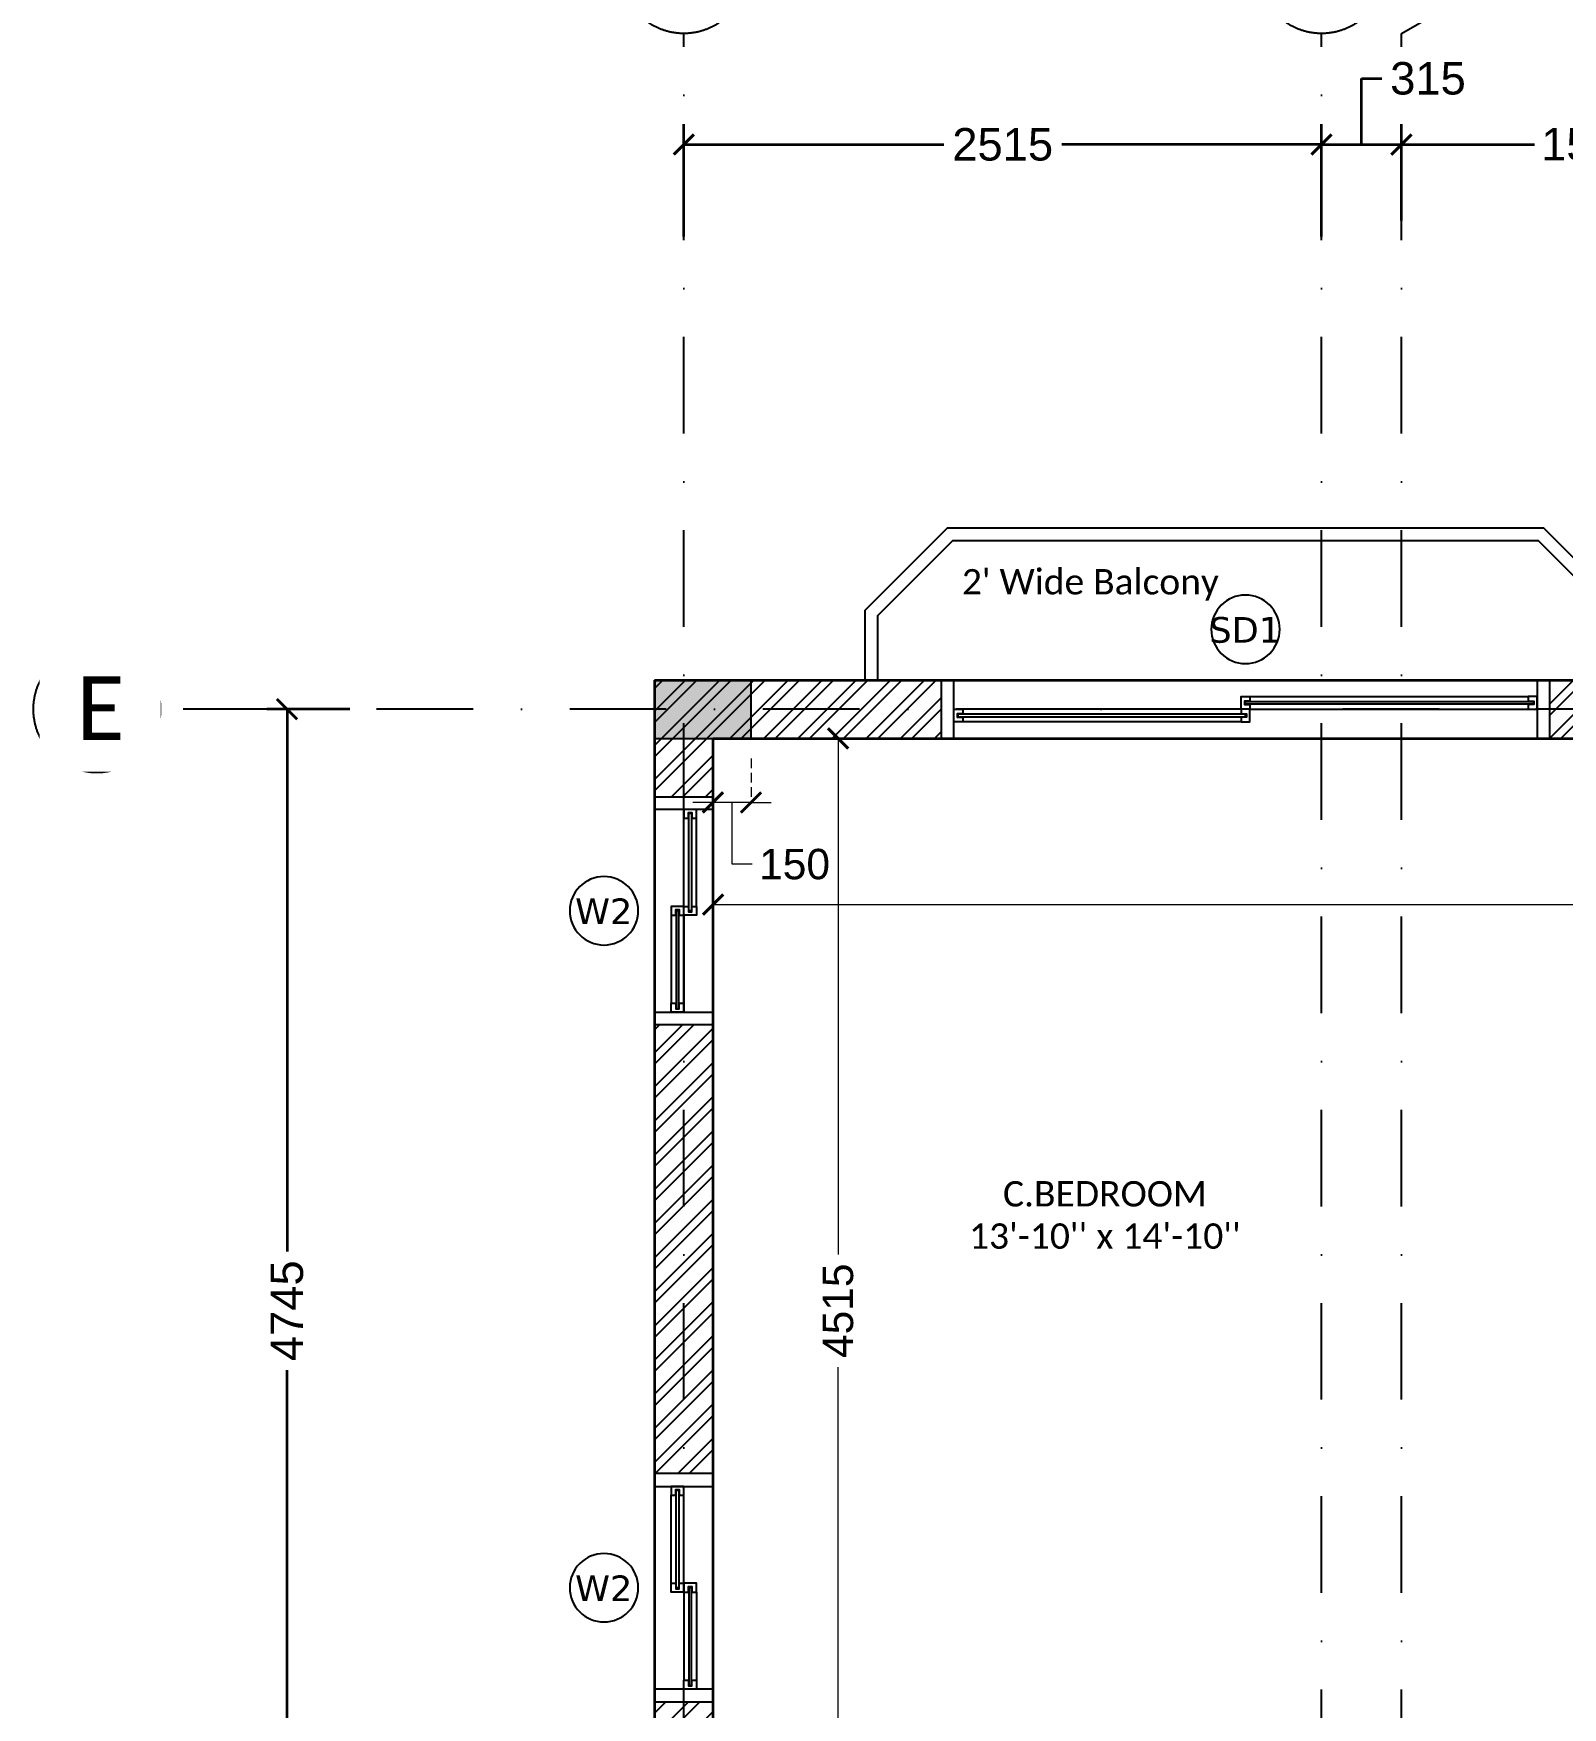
# Model space of a CAD drawing. Header units: millimetres. Extents: x -10000 to 124200, y -12045 to 23620.
# Drawn here: x 98200 to 104230, y 9568 to 16170 of the extents above; entities that cross this region are included whole.
import ezdxf
from ezdxf.enums import TextEntityAlignment as Align

# ---------------------------------------------------------------- set-up
doc = ezdxf.new("R2010")
doc.units = ezdxf.units.MM
doc.header["$LTSCALE"] = 150
doc.set_wipeout_variables(frame=1)
for name, pattern in [('1625E_Grid$0$DASHDOTX2', [50.8, 25.4, -12.7, 0, -12.7]), ('3BHK-W(SB)$0$HIDDEN', [0.375, 0.25, -0.125]), ('HIDDENX2', [19.05, 12.7, -6.35])]:
    doc.linetypes.add(name, pattern=pattern)
for name, color, linetype in [('1625_East Villa$0$ad-Elevation 10', 8, 'Continuous'), ('1625_East Villa$0$ad-Glass Sectionline', 140, 'Continuous'), ('1625_East Villa$0$ad-Railing', 6, 'Continuous'), ('1625_East Villa$0$ad-Text main', 7, 'Continuous'), ('1625_East Villa$0$ad-Text Main_Door&window Label', 7, 'Continuous'), ('1625_East Villa$0$ad-Wall', 240, 'Continuous'), ('1625_East Villa$0$ad-Wall hatch', 8, 'Continuous'), ('1625E_Columns$0$ad-Column', 3, 'Continuous'), ('1625E_Columns$0$ad-Column Hatch', 125, 'Continuous'), ('1625E_Grid$0$ad-Grid', 8, '1625E_Grid$0$DASHDOTX2'), ('1625E_Grid$0$ad-Text main', 7, 'Continuous')]:
    doc.layers.add(name, color=color, linetype=linetype)
doc.layers.add('1625E_Grid$0$ad-Dimension', color=7, linetype='Continuous', lineweight=0, true_color=0x0000f9)
doc.layers.add('ad-Dimension', color=6, linetype='Continuous', lineweight=0)
doc.layers.add('ad-Framing', color=4, linetype='Continuous', lineweight=35)
doc.styles.add('1625_East Villa$0$6 U T S R N_Typical Floor Plan$0$3BHK-E(NB)$0$grid_text', font='verdana.ttf', dxfattribs={"width": 0.9})
doc.styles.add('1625_East Villa$0$Standard', font='calibril.ttf')
doc.styles.add('1625E_Grid$0$Standard', font='arial.ttf')
doc.styles.add('ROMANS-TITLE', font='arial.ttf', dxfattribs={"width": 0.8})
doc.styles.get("Standard").update_dxf_attribs({"font": 'arial.ttf'})
doc.dimstyles.new('1625E_Grid$0$A-75-DIM-INT (Framing)', dxfattribs={"dimscale": 100, "dimtxt": 1.6, "dimasz": 1, "dimexe": 1, "dimexo": 1, "dimgap": 0.5, "dimtad": 0, "dimdec": 0, "dimdsep": 46, "dimtxsty": '1625E_Grid$0$Standard', "dimblk": '1625E_Grid$0$_ArchTick', "dimcen": 0.025, "dimclrd": 5, "dimclre": 5, "dimclrt": 256, "dimazin": 2, "dimtfac": 1, "dimtdec": 0, "dimtmove": 1, "dimatfit": 0, "dimldrblk": '1625E_Grid$0$_ArchTick', "dimfxl": 1, "dimfxlon": 1, "dimtfill": 1, "dimtolj": 1, "dimtzin": 0, "dimarcsym": 0})
doc.dimstyles.new('A-75-DIM-INT (Framing)', dxfattribs={"dimscale": 100, "dimtxt": 1.5, "dimasz": 1, "dimexe": 0, "dimexo": 0, "dimgap": 0.5, "dimtad": 0, "dimdec": 0, "dimdsep": 46, "dimtxsty": 'ROMANS-TITLE', "dimblk": 'ARCHTICK', "dimcen": 0.025, "dimclrd": 5, "dimclre": 5, "dimclrt": 256, "dimazin": 2, "dimtfac": 1, "dimtdec": 0, "dimtmove": 1, "dimatfit": 0, "dimldrblk": 'ARCHTICK', "dimfxl": 1, "dimtfill": 1, "dimtolj": 1, "dimtzin": 0, "dimarcsym": 0})

# ---------------------------------------------------------------- blocks, each defined once
blk = doc.blocks.new('1625_East Villa$0$6 U T S R N_Typical Floor Plan$0$ad_Window Tag')
blk.add_circle((0, 0), 150)
at = {"style": '1625_East Villa$0$6 U T S R N_Typical Floor Plan$0$3BHK-E(NB)$0$grid_text', "width": 0.9}
blk.add_attdef('D1', text='', height=125, dxfattribs=at).set_placement((0, 0), align=Align.MIDDLE_CENTER)
blk = doc.blocks.new('1625_East Villa$0$zw$3849')
at = {"layer": '1625_East Villa$0$ad-Text Main_Door&window Label'}
ref = blk.add_blockref('1625_East Villa$0$6 U T S R N_Typical Floor Plan$0$ad_Window Tag', (-200, 12710), dxfattribs=dict(at, xscale=-0.9, yscale=0.9, zscale=0.9))
ref.add_attrib('D1', 'W2', dxfattribs={"height": 101.25, "rotation": 1800, "style": '1625_East Villa$0$6 U T S R N_Typical Floor Plan$0$3BHK-E(NB)$0$grid_text'}).set_placement((-201, 12707.9), align=Align.MIDDLE_CENTER)
ref = blk.add_blockref('1625_East Villa$0$6 U T S R N_Typical Floor Plan$0$ad_Window Tag', (-200, 10040), dxfattribs=dict(at, xscale=-0.9, yscale=0.9, zscale=0.9))
ref.add_attrib('D1', 'W2', dxfattribs={"height": 101.25, "rotation": 1800, "style": '1625_East Villa$0$6 U T S R N_Typical Floor Plan$0$3BHK-E(NB)$0$grid_text'}).set_placement((-201, 10037.9), align=Align.MIDDLE_CENTER)
at = {"layer": '1625_East Villa$0$ad-Text main', "char_height": 100, "attachment_point": 5, "style": '1625_East Villa$0$Standard', "bg_fill": 2}
for s, insert, width in [("\\pxqd;2' Wide Balcony", (2330, 13995), 2237.11), ("C.BEDROOM^J13'-10'' x 14'-10''", (1775.4, 11509.9), 1424.195)]:
    blk.add_mtext(s, dxfattribs=dict(at, insert=insert, width=width))
at = {"layer": '1625_East Villa$0$ad-Text Main_Door&window Label'}
ref = blk.add_blockref('1625_East Villa$0$6 U T S R N_Typical Floor Plan$0$ad_Window Tag', (2330, 13820), dxfattribs=dict(at, xscale=-0.9, yscale=0.9, zscale=0.9))
ref.add_attrib('D1', 'SD1', dxfattribs={"height": 101.25, "rotation": 1800, "style": '1625_East Villa$0$6 U T S R N_Typical Floor Plan$0$3BHK-E(NB)$0$grid_text'}).set_placement((2329, 13817.9), align=Align.MIDDLE_CENTER)
blk = doc.blocks.new('1625_East Villa$0$$ZCDB_AUDIT_GENERATED_C77D')
blk.add_wipeout([(0, 230), (2400, 230), (2400, 0), (0, 0)]).dxf.layer = '1625_East Villa$0$ad-Elevation 10'
at = {"layer": '1625_East Villa$0$ad-Elevation 10'}
for points in [[(2400, 230), (0, 230)], [(2400, 0), (0, 0)]]:
    blk.add_lwpolyline(points, dxfattribs=at)
for points in [[(50, 0), (50, 230), (0, 230), (0, 0)], [(2350, 0), (2400, 0), (2400, 230), (2350, 230)], [(1217.5, 133), (1217.5, 115), (1182.5, 115), (1182.5, 165), (1217.5, 165), (1217.5, 147), (1195.5, 147), (1195.5, 133)], [(2315, 133), (2315, 115), (2350, 115), (2350, 165), (2315, 165), (2315, 147), (2337, 147), (2337, 133)], [(85, 83), (85, 65), (50, 65), (50, 115), (85, 115), (85, 97), (63, 97), (63, 83)], [(1182.5, 83), (1182.5, 65), (1217.5, 65), (1217.5, 115), (1182.5, 115), (1182.5, 97), (1204.5, 97), (1204.5, 83)]]:
    blk.add_lwpolyline(points, close=True, dxfattribs=at)
at = {"layer": '1625_East Villa$0$ad-Glass Sectionline'}
for points in [[(1200, 145), (2335, 145), (2335, 135), (1200, 135)], [(1200, 95), (65, 95), (65, 85), (1200, 85)]]:
    blk.add_lwpolyline(points, close=True, dxfattribs=at)
for points in [[(1217.5, 165), (2315, 165)], [(1182.5, 115), (85, 115)], [(1217.5, 115), (2315, 115)], [(1182.5, 65), (85, 65)]]:
    blk.add_lwpolyline(points, dxfattribs=at)
blk = doc.blocks.new('*U131')
blk.add_blockref('1625_East Villa$0$$ZCDB_AUDIT_GENERATED_C77D', (0, 0))
blk = doc.blocks.new('1625_East Villa$0$$ZCDB_AUDIT_GENERATED_C7DC')
blk.add_wipeout([(0, 230), (900, 230), (900, 0), (0, 0)]).dxf.layer = '1625_East Villa$0$ad-Elevation 10'
at = {"layer": '1625_East Villa$0$ad-Elevation 10'}
for points in [[(900, 230), (0, 230)], [(900, 0), (0, 0)]]:
    blk.add_lwpolyline(points, dxfattribs=at)
for points in [[(50, 0), (50, 230), (0, 230), (0, 0)], [(850, 0), (900, 0), (900, 230), (850, 230)], [(467.5, 133), (467.5, 115), (432.5, 115), (432.5, 165), (467.5, 165), (467.5, 147), (445.5, 147), (445.5, 133)], [(815, 133), (815, 115), (850, 115), (850, 165), (815, 165), (815, 147), (837, 147), (837, 133)], [(85, 83), (85, 65), (50, 65), (50, 115), (85, 115), (85, 97), (63, 97), (63, 83)], [(432.5, 83), (432.5, 65), (467.5, 65), (467.5, 115), (432.5, 115), (432.5, 97), (454.5, 97), (454.5, 83)]]:
    blk.add_lwpolyline(points, close=True, dxfattribs=at)
at = {"layer": '1625_East Villa$0$ad-Glass Sectionline'}
for points in [[(450, 145), (835, 145), (835, 135), (450, 135)], [(450, 95), (65, 95), (65, 85), (450, 85)]]:
    blk.add_lwpolyline(points, close=True, dxfattribs=at)
for points in [[(467.5, 165), (815, 165)], [(432.5, 115), (85, 115)], [(467.5, 115), (815, 115)], [(432.5, 65), (85, 65)]]:
    blk.add_lwpolyline(points, dxfattribs=at)
blk = doc.blocks.new('*U130')
blk.add_blockref('1625_East Villa$0$$ZCDB_AUDIT_GENERATED_C7DC', (0, 0))
blk = doc.blocks.new('1625_East Villa$0$zw$42B5')
at = {"layer": '1625_East Villa$0$ad-Wall hatch', "transparency": 33554610}
h = blk.add_hatch(dxfattribs=at)
h.set_pattern_fill('ANSI32', color=256, scale=10)
h.set_pattern_definition([(45, (-1040635.14, 674820.02), (-67.351921, 67.351921), []), (45, (-1040590.24, 674820.02), (-67.351921, 67.351921), [])])
h.paths.add_polyline_path([(12120, 13620), (12120, 10220), (11890, 10220), (11890, 13390), (7240, 13390), (7240, 8645), (4245, 8645), (4245, 8875), (4445, 8875), (4445, 9370), (4560, 9370), (4560, 8760), (7010, 8760), (7010, 10500), (6360, 10500), (6360, 10615), (7010, 10615), (7010, 13390), (4560, 13390), (4560, 10615), (5560, 10615), (5560, 10500), (4445, 10500), (4445, 13390), (230, 13390), (230, 8875), (3345, 8875), (3345, 8645), (3060, 8645), (3060, 4745), (3345, 4745), (3345, 4515), (230, 4515), (230, 230), (4995, 230), (4995, 3130), (6060, 3130), (6060, 3015), (5110, 3015), (5110, 230), (8310, 230), (8310, 3015), (6860, 3015), (6860, 3130), (8310, 3130), (8310, 4630), (5110, 4630), (5110, 3930), (4995, 3930), (4995, 4515), (4245, 4515), (4245, 4745), (8540, 4745), (8540, 230), (9240, 230), (9240, 0), (0, 0), (0, 4745), (2830, 4745), (2830, 8645), (0, 8645), (0, 13620)])
at = {"layer": '1625_East Villa$0$ad-Railing'}
for points in [[(830, 13620), (830, 13895), (1155, 14220), (3505, 14220), (3830, 13895), (3830, 13620)], [(880, 13620), (880, 13874.3), (1175.7, 14170), (3484.3, 14170), (3780, 13874.3), (3780, 13620)]]:
    blk.add_lwpolyline(points, dxfattribs=at)
blk.add_blockref('*U131', (1130, 13390))
at = {"xscale": -1, "rotation": 89.99999999999994}
blk.add_blockref('*U130', (230, 13160), dxfattribs=at)
at = {"rotation": 90}
blk.add_blockref('*U130', (230, 9590), dxfattribs=at)
at = {"layer": '1625_East Villa$0$ad-Wall'}
for points in [[(4445, 13390), (230, 13390), (230, 8875), (3345, 8875), (3345, 8645), (3060, 8645), (3060, 4745), (3345, 4745), (3345, 4515), (230, 4515), (230, 230)], [(0, 0), (0, 4745), (2830, 4745), (2830, 8645), (0, 8645), (0, 13620), (12120, 13620)]]:
    blk.add_lwpolyline(points, dxfattribs=at)
blk = doc.blocks.new('1625E_Columns$0$zw$6AA0')
at = {"layer": '1625E_Columns$0$ad-Column Hatch', "transparency": 33554687}
h = blk.add_hatch(color=256, dxfattribs=at)
h.dxf.hatch_style = 1
h.paths.add_polyline_path([(0, -230), (380, -230), (380, 0), (0, 0)])
at = {"layer": '1625E_Columns$0$ad-Column'}
blk.add_lwpolyline([(0, -230), (380, -230), (380, 0), (0, 0)], close=True, dxfattribs=at)
blk = doc.blocks.new('1625E_Columns')
at = {"layer": '1625E_Columns$0$ad-Column', "rotation": 359.9999999999993}
blk.add_blockref('1625E_Columns$0$zw$6AA0', (0, 13620), dxfattribs=at)
blk = doc.blocks.new('1625_East Villa')
at = {"layer": '1625_East Villa$0$ad-Text main'}
blk.add_blockref('1625_East Villa$0$zw$3849', (0, 0), dxfattribs=at)
at = {"layer": '1625_East Villa$0$ad-Wall'}
blk.add_blockref('1625_East Villa$0$zw$42B5', (0, 0), dxfattribs=at)
blk.add_blockref('1625E_Columns', (0, 0))
blk = doc.blocks.new('1625E_Grid$0$_ArchTick')
at = {"color": 0, "linetype": 'ByBlock', "const_width": 0.15}
blk.add_lwpolyline([(-0.5, -0.5), (0.5, 0.5)], dxfattribs=at)
blk = doc.blocks.new('*D194')
at = {"layer": '1625E_Grid$0$ad-Dimension', "lineweight": -2, "transparency": 16777216}
for p, q in [((115, 15369.9), (115, 15812)), ((2630, 15431.9), (2630, 15812)), ((115, 15732), (1139.8, 15732)), ((2630, 15732), (1605.2, 15732))]:
    blk.add_line(p, q, dxfattribs=at)
at = {"layer": 'Defpoints', "color": 0, "transparency": 16777216}
for p in [(2630, 15732), (2630, 15351.9), (115, 15289.9)]:
    blk.add_point(p, dxfattribs=at)
at = {"layer": '1625E_Grid$0$ad-Dimension', "lineweight": -2, "transparency": 16777216, "xscale": 80, "yscale": 80, "zscale": 80, "rotation": 180}
blk.add_blockref('1625E_Grid$0$_ArchTick', (115, 15732), dxfattribs=at)
at = {"layer": '1625E_Grid$0$ad-Dimension', "lineweight": -2, "transparency": 16777216, "xscale": 80, "yscale": 80, "zscale": 80}
blk.add_blockref('1625E_Grid$0$_ArchTick', (2630, 15732), dxfattribs=at)
at = {"layer": '1625E_Grid$0$ad-Dimension', "transparency": 16777216, "insert": (1372.5, 15732), "char_height": 128, "attachment_point": 5, "style": '1625E_Grid$0$Standard', "bg_fill": 3, "box_fill_scale": 1.1, "bg_fill_color": 256, "bg_fill_true_color": 13158600, "bg_fill_transparency": 0}
blk.add_mtext('\\A1;2515', dxfattribs=at)
blk = doc.blocks.new('*D195')
at = {"layer": '1625E_Grid$0$ad-Dimension', "lineweight": -2, "transparency": 16777216}
for p, q in [((2787.5, 15732), (2788, 15992.4)), ((2788, 15992.4), (2868, 15992.4)), ((2630, 15369.9), (2630, 15812)), ((2945, 15431.9), (2945, 15812)), ((2630, 15732), (2945, 15732))]:
    blk.add_line(p, q, dxfattribs=at)
at = {"layer": 'Defpoints', "color": 0, "transparency": 16777216}
for p in [(2945, 15732), (2945, 15351.9), (2630, 15289.9)]:
    blk.add_point(p, dxfattribs=at)
at = {"layer": '1625E_Grid$0$ad-Dimension', "lineweight": -2, "transparency": 16777216, "xscale": 80, "yscale": 80, "zscale": 80, "rotation": 180}
blk.add_blockref('1625E_Grid$0$_ArchTick', (2630, 15732), dxfattribs=at)
at = {"layer": '1625E_Grid$0$ad-Dimension', "lineweight": -2, "transparency": 16777216, "xscale": 80, "yscale": 80, "zscale": 80}
blk.add_blockref('1625E_Grid$0$_ArchTick', (2945, 15732), dxfattribs=at)
at = {"layer": '1625E_Grid$0$ad-Dimension', "transparency": 16777216, "insert": (3049.8, 15992.4), "char_height": 128, "attachment_point": 5, "style": '1625E_Grid$0$Standard', "bg_fill": 3, "box_fill_scale": 1.1, "bg_fill_color": 256, "bg_fill_true_color": 13158600, "bg_fill_transparency": 0}
blk.add_mtext('\\A1;315', dxfattribs=at)
blk = doc.blocks.new('*D198')
at = {"layer": '1625E_Grid$0$ad-Dimension', "lineweight": -2, "transparency": 16777216}
for p, q in [((2945, 15432.3), (2945, 15812.4)), ((4445, 15432.3), (4445, 15812.4)), ((2945, 15732.4), (3470.1, 15732.4)), ((4445, 15732.4), (3919.9, 15732.4))]:
    blk.add_line(p, q, dxfattribs=at)
at = {"layer": 'Defpoints', "color": 0, "transparency": 16777216}
for p in [(4445, 15732.4), (2945, 15352.3), (4445, 15352.3)]:
    blk.add_point(p, dxfattribs=at)
at = {"layer": '1625E_Grid$0$ad-Dimension', "lineweight": -2, "transparency": 16777216, "xscale": 80, "yscale": 80, "zscale": 80, "rotation": 180}
blk.add_blockref('1625E_Grid$0$_ArchTick', (2945, 15732.4), dxfattribs=at)
at = {"layer": '1625E_Grid$0$ad-Dimension', "lineweight": -2, "transparency": 16777216, "xscale": 80, "yscale": 80, "zscale": 80}
blk.add_blockref('1625E_Grid$0$_ArchTick', (4445, 15732.4), dxfattribs=at)
at = {"layer": '1625E_Grid$0$ad-Dimension', "transparency": 16777216, "insert": (3695, 15732.4), "char_height": 128, "attachment_point": 5, "style": '1625E_Grid$0$Standard', "bg_fill": 3, "box_fill_scale": 1.1, "bg_fill_color": 256, "bg_fill_true_color": 13158600, "bg_fill_transparency": 0}
blk.add_mtext('\\A1;1500', dxfattribs=at)
blk = doc.blocks.new('*D190')
at = {"layer": '1625E_Grid$0$ad-Dimension', "lineweight": -2, "transparency": 16777216}
for p, q in [((-1202, 13505), (-1530, 13505)), ((-1450, 13505), (-1450, 11366.7)), ((-1450, 8760), (-1450, 10898.3)), ((-1202, 8760), (-1530, 8760))]:
    blk.add_line(p, q, dxfattribs=at)
at = {"layer": 'Defpoints', "color": 0, "transparency": 16777216}
for p in [(-1122, 13505), (-1450, 8760), (-1122, 8760)]:
    blk.add_point(p, dxfattribs=at)
at = {"layer": '1625E_Grid$0$ad-Dimension', "lineweight": -2, "transparency": 16777216, "xscale": 80, "yscale": 80, "zscale": 80}
for p, rotation in [((-1450, 13505), 90), ((-1450, 8760), 270)]:
    blk.add_blockref('1625E_Grid$0$_ArchTick', p, dxfattribs=dict(at, rotation=rotation))
at = {"layer": '1625E_Grid$0$ad-Dimension', "transparency": 16777216, "insert": (-1450, 11132.5), "char_height": 128, "attachment_point": 5, "rotation": 90, "style": '1625E_Grid$0$Standard', "bg_fill": 3, "box_fill_scale": 1.1, "bg_fill_color": 257, "bg_fill_transparency": 0}
blk.add_mtext('\\A1;4745', dxfattribs=at)
blk = doc.blocks.new('zw$B3AB')
at = {"layer": 'ad-Framing'}
for points in [[(0, 0), (12120, 0), (12120, -13620), (0, -13620), (0, -8875), (2830, -8875), (2830, -4975), (0, -4975)], [(230, -230), (11890, -230), (11890, -13390), (230, -13390), (230, -9105), (4730, -9105), (4730, -8875), (3060, -8875), (3060, -4745), (230, -4745)]]:
    blk.add_lwpolyline(points, close=True, dxfattribs=at)
blk = doc.blocks.new('_ArchTick')
at = {"color": 0, "linetype": 'ByBlock', "const_width": 0.15}
blk.add_lwpolyline([(-0.5, -0.5), (0.5, 0.5)], dxfattribs=at)
blk = doc.blocks.new('*D9')
at = {"layer": 'ad-Dimension', "linetype": '3BHK-W(SB)$0$HIDDEN', "lineweight": -2, "transparency": 16777216}
for p, q in [((0, -80), (0, -252.8)), ((150, -80), (150, -252.8))]:
    blk.add_line(p, q, dxfattribs=at)
at = {"layer": 'ad-Dimension', "lineweight": -2, "transparency": 16777216}
for p, q in [((0, -252.8), (-80, -252.8)), ((150, -252.8), (0, -252.8)), ((75, -496.6), (75, -252.8)), ((150, -252.8), (230, -252.8)), ((155, -496.6), (75, -496.6))]:
    blk.add_line(p, q, dxfattribs=at)
at = {"layer": 'Defpoints', "color": 0, "transparency": 16777216}
for p in [(150, 0), (0, 0), (0, -252.8)]:
    blk.add_point(p, dxfattribs=at)
at = {"layer": 'ad-Dimension', "lineweight": -2, "transparency": 16777216, "xscale": 80, "yscale": 80, "zscale": 80}
blk.add_blockref('_ArchTick', (0, -252.8), dxfattribs=at)
at = {"layer": 'ad-Dimension', "lineweight": -2, "transparency": 16777216, "xscale": 80, "yscale": 80, "zscale": 80, "rotation": 180}
blk.add_blockref('_ArchTick', (150, -252.8), dxfattribs=at)
at = {"layer": 'ad-Dimension', "transparency": 16777216, "insert": (321.7, -496.6), "char_height": 120, "attachment_point": 5, "bg_fill": 3, "box_fill_scale": 1.1, "bg_fill_color": 257, "bg_fill_transparency": 0}
blk.add_mtext('\\A1;150', dxfattribs=at)
blk = doc.blocks.new('*D11')
at = {"layer": 'ad-Dimension', "linetype": '3BHK-W(SB)$0$HIDDEN', "lineweight": -2, "transparency": 16777216}
for p, q in [((0, -80), (0, -655.4)), ((11660, -80), (11660, -655.4))]:
    blk.add_line(p, q, dxfattribs=at)
at = {"layer": 'ad-Dimension', "lineweight": -2, "transparency": 16777216}
for p, q in [((0, -655.4), (5570.1, -655.4)), ((11660, -655.4), (6089.9, -655.4))]:
    blk.add_line(p, q, dxfattribs=at)
at = {"layer": 'Defpoints', "color": 0, "transparency": 16777216}
for p in [(0, 0), (11660, 0), (0, -655.4)]:
    blk.add_point(p, dxfattribs=at)
at = {"layer": 'ad-Dimension', "lineweight": -2, "transparency": 16777216, "xscale": 80, "yscale": 80, "zscale": 80, "rotation": 180}
blk.add_blockref('_ArchTick', (0, -655.4), dxfattribs=at)
at = {"layer": 'ad-Dimension', "lineweight": -2, "transparency": 16777216, "xscale": 80, "yscale": 80, "zscale": 80}
blk.add_blockref('_ArchTick', (11660, -655.4), dxfattribs=at)
at = {"layer": 'ad-Dimension', "transparency": 16777216, "insert": (5830, -655.4), "char_height": 120, "attachment_point": 5, "bg_fill": 3, "box_fill_scale": 1.1, "bg_fill_color": 257, "bg_fill_transparency": 0}
blk.add_mtext('\\A1;11660', dxfattribs=at)
blk = doc.blocks.new('*D19')
at = {"layer": 'ad-Dimension', "linetype": '3BHK-W(SB)$0$HIDDEN', "lineweight": -2, "transparency": 16777216}
for p, q in [((80, 0), (493.4, 0)), ((80, -4515), (493.4, -4515))]:
    blk.add_line(p, q, dxfattribs=at)
at = {"layer": 'ad-Dimension', "lineweight": -2, "transparency": 16777216}
for p, q in [((493.4, 0), (493.4, -2035.5)), ((493.4, -4515), (493.4, -2479.5))]:
    blk.add_line(p, q, dxfattribs=at)
at = {"layer": 'Defpoints', "color": 0, "transparency": 16777216}
for p in [(0, 0), (493.4, 0), (0, -4515)]:
    blk.add_point(p, dxfattribs=at)
at = {"layer": 'ad-Dimension', "lineweight": -2, "transparency": 16777216, "xscale": 80, "yscale": 80, "zscale": 80}
for p, rotation in [((493.4, 0), 90), ((493.4, -4515), 270)]:
    blk.add_blockref('_ArchTick', p, dxfattribs=dict(at, rotation=rotation))
at = {"layer": 'ad-Dimension', "transparency": 16777216, "insert": (493.4, -2257.5), "char_height": 120, "attachment_point": 5, "rotation": 90, "bg_fill": 3, "box_fill_scale": 1.1, "bg_fill_color": 257, "bg_fill_transparency": 0}
blk.add_mtext('\\A1;4515', dxfattribs=at)
blk = doc.blocks.new('1625E_Grid')
at = {"layer": '1625E_Grid$0$ad-Grid', "ltscale": 0.1}
for points in [[(3298.6, -4913.6), (3298.6, -4663.6), (2945, -4460), (2945, 16170), (3298.6, 16373.6), (3298.6, 16623.6)], [(115, -4460), (115, 16170)], [(2630, -4460), (2630, 16170)]]:
    blk.add_lwpolyline(points, dxfattribs=at)
at = {"layer": '1625E_Grid$0$ad-Grid', "color": 7, "linetype": 'ByBlock'}
for centre in [(115, 16420), (2630, 16420), (-2200, 13505)]:
    blk.add_circle(centre, 250, dxfattribs=at)
at = {"layer": '1625E_Grid$0$ad-Text main', "insert": (-2186.5, 13509), "char_height": 250, "width": 227.385, "attachment_point": 5, "style": '1625E_Grid$0$Standard', "bg_fill": 2}
blk.add_mtext('{\\fCalibri|b0|i0|c0|p34;E}', dxfattribs=at)
at = {"layer": '1625E_Grid$0$ad-Dimension'}
dim = blk.add_linear_dim(base=(2630, 15732), p1=(115, 15289.9), p2=(2630, 15351.9), dimstyle='1625E_Grid$0$A-75-DIM-INT (Framing)', override={"dimscale": 80, "dimblk": '1625E_Grid$0$_ArchTick', "dimclrd": 256, "dimclre": 256, "dimfxl": 10, "dimtfill": 1, "dimtfillclr": 0}, dxfattribs=at)
dim.commit()
dim.dimension.update_dxf_attribs({"geometry": '*D194', "text_midpoint": (1372.5, 15732)})
at = {"layer": '1625E_Grid$0$ad-Grid', "ltscale": 0.1}
blk.add_lwpolyline([(16050, 13505), (-1950, 13505)], dxfattribs=at)
at = {"layer": '1625E_Grid$0$ad-Dimension'}
dim = blk.add_linear_dim(base=(2945, 15732), p1=(2630, 15289.9), p2=(2945, 15351.9), dimstyle='1625E_Grid$0$A-75-DIM-INT (Framing)', override={"dimscale": 80, "dimblk": '1625E_Grid$0$_ArchTick', "dimclrd": 256, "dimclre": 256, "dimfxl": 10, "dimtfill": 1, "dimtfillclr": 0}, dxfattribs=at)
dim.commit()
dim.dimension.update_dxf_attribs({"geometry": '*D195', "text_midpoint": (2908, 15992.4), "dimtype": 128})
dim = blk.add_linear_dim(base=(4445, 15732.4), p1=(2945, 15352.3), p2=(4445, 15352.3), dimstyle='1625E_Grid$0$A-75-DIM-INT (Framing)', override={"dimscale": 80, "dimblk": '1625E_Grid$0$_ArchTick', "dimclrd": 256, "dimclre": 256, "dimfxl": 10, "dimtfill": 1, "dimtfillclr": 0}, dxfattribs=at)
dim.commit()
dim.dimension.update_dxf_attribs({"geometry": '*D198', "text_midpoint": (3695, 15732.4)})
dim = blk.add_linear_dim(base=(-1450, 8760), p1=(-1122, 13505), p2=(-1122, 8760), angle=90, dimstyle='1625E_Grid$0$A-75-DIM-INT (Framing)', override={"dimscale": 80, "dimblk": '1625E_Grid$0$_ArchTick', "dimclrd": 256, "dimclre": 256, "dimfxl": 10, "dimtfill": 1, "dimtfillclr": 0}, dxfattribs=at)
dim.commit()
dim.dimension.update_dxf_attribs({"geometry": '*D190', "text_midpoint": (-1450, 11132.5)})
blk = doc.blocks.new('zw$2F65')
at = {"layer": 'ad-Dimension'}
dim = blk.add_linear_dim(base=(0, -252.8), p1=(150, 0), p2=(0, 0), angle=180, dimstyle='A-75-DIM-INT (Framing)', override={"dimscale": 80, "dimexo": 1, "dimtxsty": 'Standard', "dimblk": 'ArchTick', "dimclrd": 256, "dimclre": 256, "dimfxl": 10, "dimtfill": 1, "dimtfillclr": 0}, dxfattribs=at)
dim.commit()
dim.dimension.update_dxf_attribs({"geometry": '*D9', "text_midpoint": (195, -496.6), "dimtype": 128})
dim = blk.add_linear_dim(base=(0, -655.4), p1=(11660, 0), p2=(0, 0), dimstyle='A-75-DIM-INT (Framing)', override={"dimscale": 80, "dimexo": 1, "dimtxsty": 'Standard', "dimblk": 'ArchTick', "dimclrd": 256, "dimclre": 256, "dimfxl": 10, "dimtfill": 1, "dimtfillclr": 0}, dxfattribs=at)
dim.commit()
dim.dimension.update_dxf_attribs({"geometry": '*D11', "text_midpoint": (5830, -655.4)})
dim = blk.add_linear_dim(base=(493.4, 0), p1=(0, -4515), p2=(0, 0), angle=90, dimstyle='A-75-DIM-INT (Framing)', override={"dimscale": 80, "dimexo": 1, "dimtxsty": 'Standard', "dimblk": 'ArchTick', "dimclrd": 256, "dimclre": 256, "dimfxl": 10, "dimtfill": 1, "dimtfillclr": 0}, dxfattribs=at)
dim.commit()
dim.dimension.update_dxf_attribs({"geometry": '*D19', "text_midpoint": (493.4, -2257.5)})

msp = doc.modelspace()

# ---------------------------------------------------------------- block references
at = {"linetype": 'HIDDENX2', "ltscale": 0.09}
msp.add_blockref('1625_East Villa', (100650, 0), dxfattribs=at)

# ---------------------------------------------------------------- next in the draw order: block references
at = {"layer": 'ad-Framing', "linetype": 'HIDDENX2', "ltscale": 0.09}
msp.add_blockref('1625E_Grid', (100650, 0), dxfattribs=at)

# ---------------------------------------------------------------- next in the draw order: block references
at = {"layer": 'ad-Framing'}
msp.add_blockref('zw$B3AB', (100650, 13620), dxfattribs=at)

# ---------------------------------------------------------------- next in the draw order: block references
at = {"layer": 'ad-Dimension'}
msp.add_blockref('zw$2F65', (100880, 13390), dxfattribs=at)

doc.saveas('drawing.dxf')
